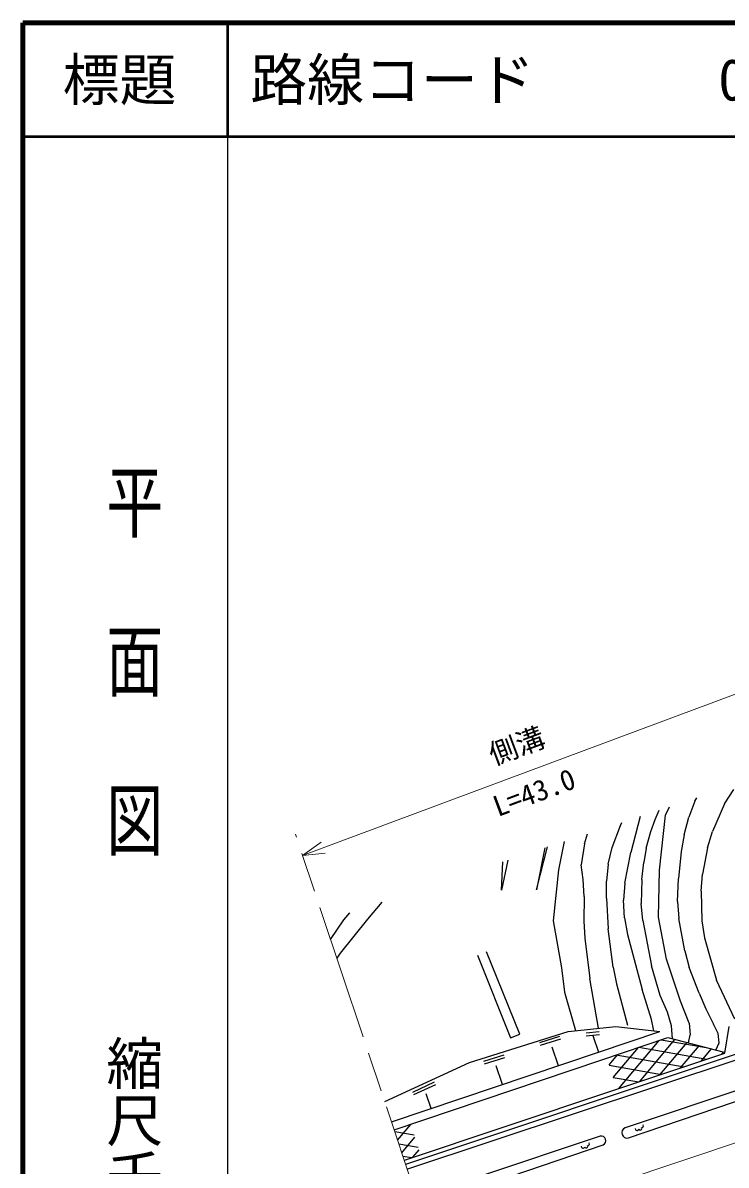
# Model space of a CAD drawing. Units: millimetres, scale not verified. Extents: x 40000 to 680000, y 20000 to 380000.
# Drawn here: x 40000 to 101840, y 279545 to 380000 of the extents above; entities that cross this region are included whole.
import ezdxf
from ezdxf.enums import TextEntityAlignment as Align

# ---------------------------------------------------------------- set-up
doc = ezdxf.new("R2010")
doc.units = ezdxf.units.MM
doc.header["$LTSCALE"] = 1000
doc.linetypes.add('CHAIN', pattern=[18.5, 12, -1.5, 3.5, -1.5])
for name, color, linetype, lineweight in [('M-BGD', 7, 'Continuous', 25), ('M-BMK', 2, 'CHAIN', 13), ('M-STR-HTXT', 7, 'Continuous', 13), ('M-TTL', 2, 'Continuous', 140), ('M-TTL-BAND', 7, 'Continuous', 25), ('M-TTL-LINE', 7, 'Continuous', 50), ('M-TTL-TXT', 7, 'Continuous', 13)]:
    doc.layers.add(name, color=color, linetype=linetype, lineweight=lineweight)
doc.styles.add('@ＭＳ ゴシック', font='')
doc.styles.add('ＭＳ ゴシック', font='')
doc.styles.get('@ＭＳ ゴシック').set_extended_font_data('@MS Gothic')
doc.styles.get('ＭＳ ゴシック').set_extended_font_data('MS Gothic')

msp = doc.modelspace()

# ---------------------------------------------------------------- linework, layer by layer
at = {"layer": 'M-BGD'}
for p, q in [((101707, 311318), (102506, 312587)), ((99101, 311546), (98557, 310148)), ((99101, 311546), (99266, 311858)), ((95602, 309955), (95957, 310765)), ((96513, 310337), (96857, 311063)), ((101707, 311318), (100628, 308884)), ((91810, 307466), (92546, 309407)), ((92546, 309407), (92670, 309680)), ((94286, 310213), (93470, 307026)), ((95208, 308873), (95602, 309955)), ((95973, 305475), (96513, 310337)), ((98148, 308598), (98557, 310148)), ((89399, 307812), (89652, 308683)), ((94817, 307425), (95208, 308873)), ((98148, 308598), (97885, 307122)), ((100187, 307450), (100628, 308884)), ((85177, 303749), (86144, 307525)), ((85892, 307442), (85177, 303749)), ((87600, 308006), (87107, 305517)), ((89399, 307812), (89105, 305948)), ((91470, 306005), (91810, 307466)), ((94817, 307425), (94589, 306167)), ((100187, 307450), (99770, 305134)), ((92929, 304343), (93470, 307026)), ((97885, 307122), (97656, 304751)), ((82657, 306374), (82091, 303725)), ((82091, 303725), (82207, 306225)), ((87107, 305517), (86619, 301027)), ((89263, 304675), (89105, 305948)), ((91470, 306005), (91333, 304532)), ((94435, 304675), (94589, 306167)), ((95897, 301367), (95973, 305475)), ((89348, 303178), (89263, 304675)), ((91308, 303032), (91333, 304532)), ((94435, 304675), (94379, 302552)), ((97567, 302742), (97656, 304751)), ((99653, 303639), (99770, 305134)), ((92929, 304343), (92825, 302847)), ((99653, 303639), (99710, 301026)), ((71555, 302677), (70303, 301179)), ((89348, 303178), (89326, 301008)), ((91308, 303032), (91473, 300332)), ((92916, 301308), (92825, 302847)), ((94505, 301057), (94379, 302552)), ((97567, 302742), (97670, 301246)), ((68235, 301111), (68747, 301740)), ((96610, 297672), (95897, 301367)), ((67065, 299389), (68235, 301111)), ((70303, 301179), (67906, 298196)), ((86619, 301027), (87365, 296887)), ((89326, 301008), (89410, 299510)), ((92916, 301308), (93156, 299828)), ((94505, 301057), (95285, 297082)), ((98200, 298382), (97670, 301246)), ((99710, 301026), (99933, 299543)), ((89410, 299510), (89845, 295960)), ((91901, 296956), (91473, 300332)), ((93156, 299828), (94454, 295004)), ((99933, 299543), (100992, 295814)), ((98200, 298382), (98603, 296938)), ((67906, 298196), (67617, 297738)), ((79984, 298017), (82864, 290740)), ((83692, 291058), (80773, 298296)), ((97817, 293963), (96610, 297672)), ((87365, 296887), (87630, 294766)), ((91901, 296956), (92189, 295484)), ((96037, 294457), (95285, 297082)), ((99460, 294680), (98603, 296938)), ((90623, 291587), (89845, 295960)), ((92189, 295484), (93158, 291847)), ((102612, 292380), (100992, 295814)), ((87630, 294766), (88606, 291381)), ((95276, 292340), (94454, 295004)), ((96693, 293007), (96037, 294457)), ((99460, 294680), (100053, 293302)), ((98590, 292020), (97817, 293963)), ((95476, 291351), (95276, 292340)), ((97039, 291785), (96693, 293007)), ((100053, 293302), (100715, 291935)), ((87936, 291312), (92133, 291742)), ((92133, 291742), (96012, 291288)), ((97124, 290663), (97039, 291785)), ((98590, 292020), (98673, 291014)), ((101150, 291127), (100715, 291935)), ((101720, 289386), (102102, 291740)), ((79261, 288584), (87936, 291312)), ((82864, 290740), (83692, 291058)), ((87200, 290853), (85415, 290292)), ((87275, 290615), (85490, 290053)), ((90682, 291257), (89519, 291138)), ((90707, 291009), (89545, 290889)), ((90106, 290947), (90605, 289467)), ((90605, 289467), (96012, 291288)), ((90834, 288788), (96707, 290772)), ((92401, 286276), (95954, 290518)), ((94212, 286881), (97333, 290608)), ((96022, 287485), (98402, 290326)), ((96130, 290577), (100080, 289885)), ((96707, 290772), (101659, 289469)), ((98528, 290293), (98673, 291014)), ((101219, 290290), (101150, 291127)), ((72424, 283344), (90605, 289467)), ((73662, 279636), (102754, 289332)), ((86516, 289938), (87066, 288306)), ((91614, 286014), (101720, 289386)), ((91913, 287251), (94135, 289903)), ((94152, 289909), (100140, 288859)), ((97833, 288089), (99471, 290045)), ((99643, 288693), (100540, 289764)), ((100932, 289660), (101219, 290290)), ((101453, 289297), (101608, 289482)), ((71825, 285137), (79261, 288584)), ((72657, 282645), (90834, 288788)), ((103035, 288905), (73812, 279186)), ((82282, 289225), (80496, 288663)), ((82357, 288986), (80571, 288425)), ((81597, 288309), (82147, 286677)), ((91541, 288364), (92315, 289288)), ((91551, 288334), (96151, 287528)), ((92174, 289241), (98146, 288193)), ((76166, 286829), (74260, 285946)), ((76285, 286619), (74361, 285727)), ((91911, 287256), (94157, 286862)), ((103750, 286446), (92963, 282830)), ((73546, 279984), (91614, 286014)), ((75434, 285844), (75871, 284547)), ((93262, 281948), (104035, 285604)), ((72705, 282502), (74412, 282203)), ((72956, 281748), (74105, 283120)), ((73065, 281424), (74771, 281124)), ((73328, 280635), (74477, 282006)), ((90769, 282099), (80067, 278521)), ((80344, 277704), (91029, 281333)), ((73425, 280345), (74214, 280207)), ((74298, 280235), (74849, 280893))]:
    msp.add_line(p, q, dxfattribs=at)
for centre, radius, start, end in [((93129, 282395), 466, 110.8808, 286.60568), ((94007, 282763), 163, 176.6851, 347.15481), ((94291, 282756), 128, 193.35064, 29.07153), ((94408, 282983), 164, 268.56067, 36.74696), ((89654, 281418), 164, 268.56067, 36.74696), ((90845, 281698), 408, 296.75523, 100.76515), ((89254, 281198), 163, 176.6851, 347.15481), ((89538, 281191), 128, 193.35064, 29.07153)]:
    msp.add_arc(centre, radius, start, end, dxfattribs=at)
at = {"layer": 'M-BMK'}
for p, q in [((75783, 273282), (63975, 308642)), ((121167, 287727), (76732, 272809))]:
    msp.add_line(p, q, dxfattribs=at)
at = {"layer": 'M-STR-HTXT'}
for p, q in [((64598, 306779), (103977, 321456)), ((66227, 307939), (64598, 306779)), ((64598, 306779), (66589, 306968))]:
    msp.add_line(p, q, dxfattribs=at)
at = {"layer": 'M-TTL'}
for p, q in [((40000, 380000), (40000, 20000)), ((680000, 380000), (40000, 380000))]:
    msp.add_line(p, q, dxfattribs=at)
at = {"layer": 'M-TTL-BAND'}
msp.add_line((58000, 370000), (58000, 20000), dxfattribs=at)
at = {"layer": 'M-TTL-LINE'}
for p, q in [((58000, 380000), (58000, 370000)), ((40000, 370000), (680000, 370000))]:
    msp.add_line(p, q, dxfattribs=at)

# ---------------------------------------------------------------- texts
at = {"layer": 'M-STR-HTXT', "style": 'ＭＳ ゴシック'}
msp.add_text('側溝', height=1833, rotation=20.441, dxfattribs=at).set_placement((83938, 315054), align=Align.BOTTOM_CENTER)
at = {"layer": 'M-STR-HTXT', "style": '@ＭＳ ゴシック'}
msp.add_text('L=43.0', height=1833, rotation=20.441, dxfattribs=at).set_placement((84636, 313180), align=Align.TOP_CENTER)
at = {"layer": 'M-TTL-BAND', "style": '@ＭＳ ゴシック', "width": 1.4}
msp.add_text('平  面  図', height=3666, rotation=270, dxfattribs=at).set_placement((49777, 306475), align=Align.MIDDLE_RIGHT)
at = {"layer": 'M-TTL-BAND', "style": '@ＭＳ ゴシック'}
msp.add_text('縮尺千分の一', height=3666, rotation=270, dxfattribs=at).set_placement((49777, 261030), align=Align.MIDDLE_RIGHT)
at = {"layer": 'M-TTL-TXT', "style": 'ＭＳ ゴシック'}
msp.add_text('標題', height=3666, dxfattribs=at).set_placement((48500, 375000), align=Align.MIDDLE_CENTER)
for s, p in [('路線コード', (60000, 375000)), ('032', (101142, 375000))]:
    msp.add_text(s, height=3666, dxfattribs=at).set_placement(p, align=Align.MIDDLE_LEFT)

doc.saveas('drawing.dxf')
